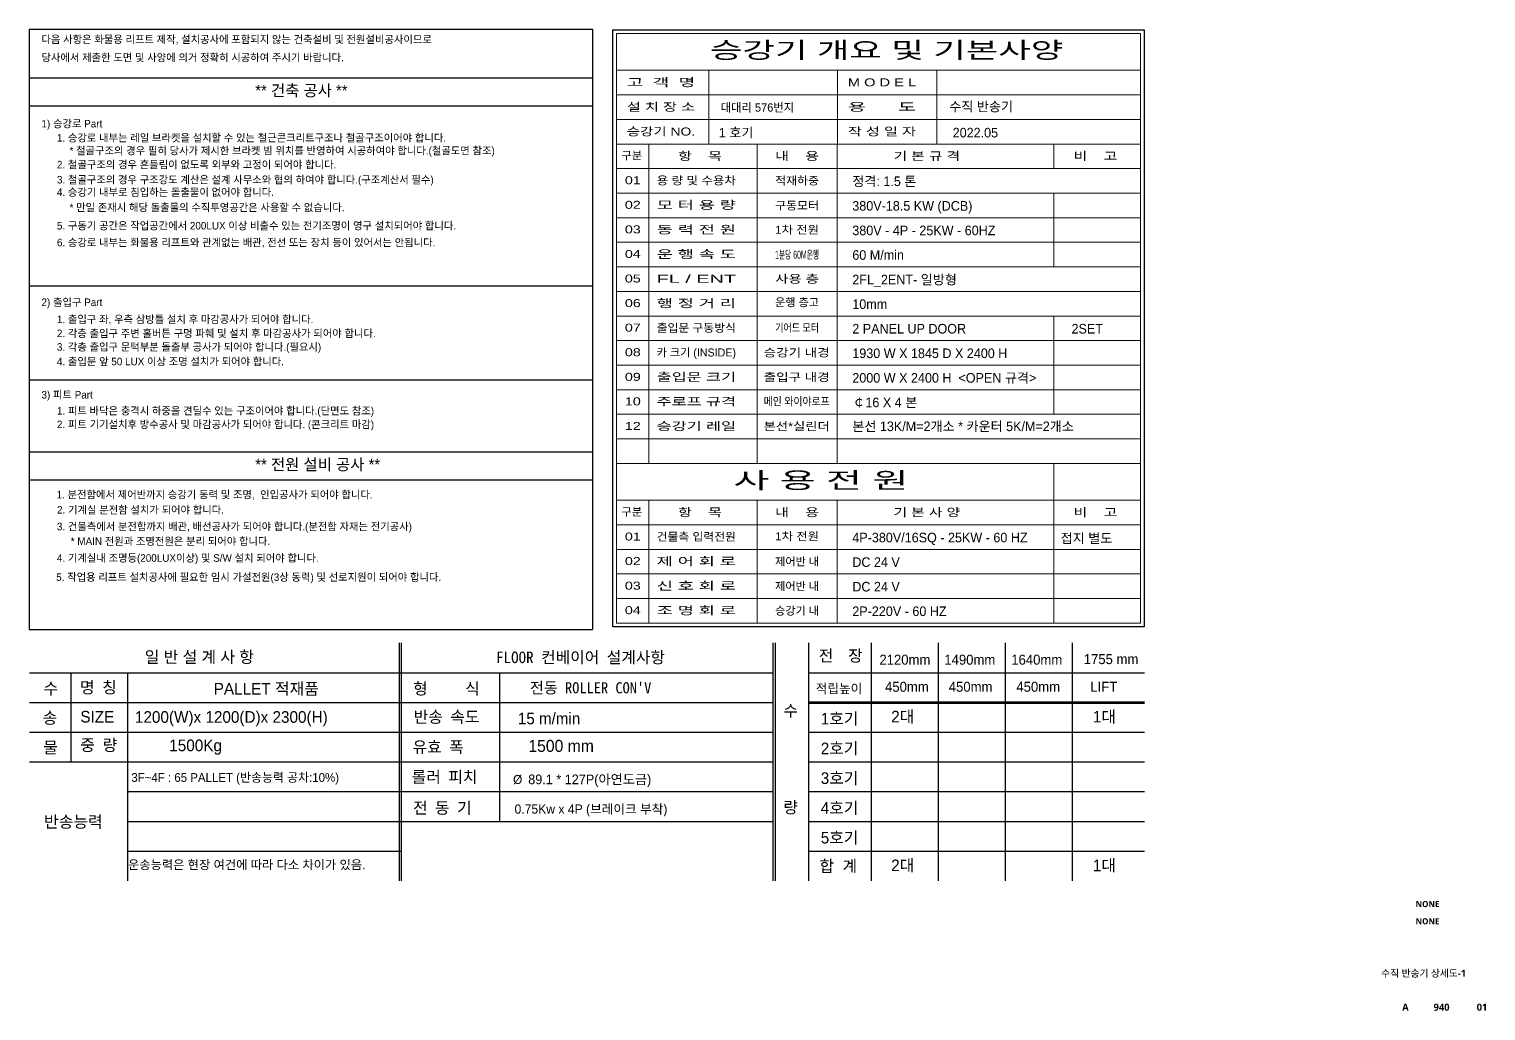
# Model space of a CAD drawing. Header units: millimetres. Extents: x 5544 to 245194, y -610088 to 30375.
# Drawn here: x 5544 to 48362, y 1528 to 30375 of the extents above; entities that cross this region are included whole.
import ezdxf
from ezdxf.enums import TextEntityAlignment as Align
from ezdxf.lldxf.tags import DXFTag

# ---------------------------------------------------------------- set-up
doc = ezdxf.new("R2010")
doc.units = ezdxf.units.MM
doc.layers.add('0-해치', color=8, linetype='Continuous', lineweight=9)
doc.layers.add('6', color=6, linetype='Continuous', lineweight=30)
for name, color, linetype in [('2', 1, 'CENTER'), ('4', 4, 'Continuous'), ('5', 5, 'Continuous'), ('A-ANNO-TITL', 7, 'Continuous'), ('LO', 3, 'Continuous')]:
    doc.layers.add(name, color=color, linetype=linetype)
doc.styles.add('R', font='gulim.ttc')
doc.styles.add('SH_진천_나눔', font='NanumGothicBold.ttf')
doc.styles.add('STYLE2', font='gulim.ttc')
doc.styles.add('STYLE3', font='gulim.ttc')
doc.styles.add('새굴림', font='gulim.ttc')
doc.styles.add('울릉도M', font='gulim.ttc')
tags = doc.linetypes.add('CENTER', pattern=[2, 1.25, -0.25, 0.25, -0.25]).pattern_tags.tags
tags[10:11] = [DXFTag(74, 4), DXFTag(75, 0), DXFTag(340, '0'), DXFTag(46, 1.0), DXFTag(50, 0.0), DXFTag(44, 0.0), DXFTag(45, 0.0)]
tags[8:9] = [DXFTag(74, 4), DXFTag(75, 0), DXFTag(340, '0'), DXFTag(46, 1.0), DXFTag(50, 0.0), DXFTag(44, 0.0), DXFTag(45, 0.0)]
tags[6:7] = [DXFTag(74, 4), DXFTag(75, 0), DXFTag(340, '0'), DXFTag(46, 1.0), DXFTag(50, 0.0), DXFTag(44, 0.0), DXFTag(45, 0.0)]
tags[4:5] = [DXFTag(74, 4), DXFTag(75, 0), DXFTag(340, '0'), DXFTag(46, 1.0), DXFTag(50, 0.0), DXFTag(44, 0.0), DXFTag(45, 0.0)]

msp = doc.modelspace()

# ---------------------------------------------------------------- linework, layer by layer
at = {"color": 4}
for p, q in [((5544.2, 30374.6), (5544.2, 12734.7)), ((5544.2, 30374.6), (22104.1, 30374.6)), ((22104.1, 30374.6), (22104.1, 12734.7)), ((5544.2, 28943.2), (22104.1, 28943.2)), ((5544.2, 28117.9), (22104.1, 28117.9)), ((5544.2, 22828.4), (22104.1, 22828.4)), ((5544.2, 20069.2), (22104.1, 20069.2)), ((5544.2, 17954.4), (22104.1, 17954.4)), ((5544.2, 17129), (22104.1, 17129)), ((5544.2, 12734.7), (22104.1, 12734.7))]:
    msp.add_line(p, q, dxfattribs=at)
at = {"linetype": 'ByBlock', "lineweight": -3}
for p, q in [((16421.2, 12339.3), (16421.2, 5347.5)), ((16483.7, 12339.3), (16483.7, 5347.5)), ((27408.2, 12339.3), (27408.2, 5347.5)), ((27470.7, 12339.3), (27470.7, 5347.5)), ((28455.7, 12339.3), (28455.7, 5347.5)), ((30292.9, 12339.3), (30292.9, 5347.5)), ((32261.8, 12339.3), (32261.8, 5347.5)), ((34230.9, 12339.3), (34230.9, 5347.5)), ((36199.9, 12339.3), (36199.9, 5347.5)), ((5559.1, 11465.3), (27408.2, 11465.3)), ((6766.6, 11465.3), (6766.6, 8843.4)), ((8433.9, 11465.3), (8433.9, 5347.5)), ((19368.4, 11465.3), (19368.4, 7095.4)), ((28455.7, 11465.3), (38332.8, 11465.3)), ((5559.1, 10591.3), (27408.2, 10591.3)), ((28455.7, 10609.1), (38332.8, 10609.1)), ((28455.7, 10591.3), (38332.8, 10591.3)), ((28455.7, 10573.6), (38332.8, 10573.6)), ((5559.1, 9717.3), (27408.2, 9717.3)), ((28455.7, 9717.3), (38332.8, 9717.3)), ((5559.1, 8843.4), (27408.2, 8843.4)), ((28455.7, 8843.4), (38332.8, 8843.4)), ((8433.9, 7969.4), (27408.2, 7969.4)), ((28455.7, 7969.4), (38332.8, 7969.4)), ((8433.9, 7095.4), (27408.2, 7095.4)), ((28455.7, 7095.4), (38332.8, 7095.4)), ((8433.9, 6221.4), (16483.7, 6221.4)), ((28455.7, 6221.4), (38332.8, 6221.4))]:
    msp.add_line(p, q, dxfattribs=at)
at = {"linetype": 'ByBlock', "lineweight": -3, "const_width": 1.25}
msp.add_lwpolyline([(5559.1, 12339.3), (38332.8, 12339.3), (38332.8, 5347.5), (5559.1, 5347.5), (5559.1, 12339.3)], dxfattribs=at)
at = {"layer": '0-해치', "color": 4}
for p, q in [((38207, 29165.4), (22811.3, 29165.4)), ((29308.4, 29165.4), (29308.4, 26999.5)), ((32221.7, 29165.4), (32221.7, 26999.5)), ((38207, 28443.4), (22811.3, 28443.4)), ((38207, 27721.4), (22811.3, 27721.4)), ((38207, 26999.5), (22811.3, 26999.5)), ((23762.9, 26999.5), (23762.9, 17613.8)), ((26942.7, 26999.5), (26942.7, 17613.8)), ((29299.6, 26999.5), (29299.6, 17613.8)), ((35658.8, 26999.5), (35658.8, 26277.5)), ((38207, 26277.5), (22811.3, 26277.5)), ((38207, 25555.5), (22811.3, 25555.5)), ((35658.8, 25555.5), (35658.8, 23389.5)), ((38207, 24833.5), (22811.3, 24833.5)), ((38207, 24111.5), (22811.3, 24111.5)), ((38207, 23389.5), (22811.3, 23389.5)), ((38207, 22667.6), (22811.3, 22667.6)), ((38207, 21945.6), (22811.3, 21945.6)), ((35658.8, 21945.6), (35658.8, 19057.7)), ((38207, 21223.7), (22811.3, 21223.7)), ((38207, 20501.7), (22811.3, 20501.7)), ((38207, 19779.7), (22811.3, 19779.7)), ((38207, 19057.7), (22811.3, 19057.7)), ((38207, 18335.8), (22811.3, 18335.8)), ((38207, 17613.9), (22811.3, 17613.9)), ((38207, 17613.8), (22811.3, 17613.8)), ((35658.8, 17613.9), (35658.8, 12921)), ((38207, 16530.9), (22811.3, 16530.9)), ((23762.9, 16530.9), (23762.9, 12921)), ((26942.7, 16530.9), (26942.7, 12921)), ((29299.6, 16530.9), (29299.6, 12921)), ((38207, 15809), (22811.3, 15809)), ((38207, 15087), (22811.3, 15087)), ((38207, 14365), (22811.3, 14365)), ((38207, 13643), (22811.3, 13643))]:
    msp.add_line(p, q, dxfattribs=at)
at = {"layer": '0-해치', "color": 3}
msp.add_line((25518.5, 29165.4), (25518.5, 26999.5), dxfattribs=at)
at = {"layer": '0-해치', "color": 4}
msp.add_lwpolyline([(22811.3, 30248.3), (38207, 30248.3), (38207, 12921), (22811.3, 12921)], close=True, dxfattribs=at)
at = {"layer": '6', "color": 4}
msp.add_lwpolyline([(22700.4, 30359.2), (38317.9, 30359.2), (38317.9, 12810.1), (22700.4, 12810.1)], close=True, dxfattribs=at)

# ---------------------------------------------------------------- texts
at = {"color": 4, "style": 'STYLE3'}
msp.add_text('%%C', height=265.87, dxfattribs=at).set_placement((19769.9, 8327.8), align=Align.MIDDLE_LEFT)
at = {"color": 3, "insert": (25873, 28194.1), "char_height": 242.889, "width": 4929.997, "attachment_point": 1, "style": 'STYLE2'}
msp.add_mtext('{\\F바른돋움 1.shx;대대리 576번지}', dxfattribs=at)
at = {"color": 4, "style": 'STYLE3'}
for s, insert, char_height, attachment_point in [('일 반 설 계 사 항', (10545.9, 11909.3), 343.326, 5), ('{\\f굴림체|b0|i0|c129|p49;FLOOR 컨베이어 설계사항}', (19270.6, 12085.6), 340.864, 1), ('{\\f굴림체|b0|i0|c129|p49;전  장}', (29398, 11945.9), 340.864, 5), ('\\f굴림체|b0|i0|c129|p49;명 칭', (7579.7, 11013.8), 343.326, 5), ('\\f굴림체|b0|i0|c129|p49;형     식', (17810.6, 10980), 340.864, 5), ("{\\f굴림체|b0|i0|c129|p49;전동 ROLLER CON'V}", (20263, 11184.9), 327.23, 1), ('{\\f굴림체|b0|i0|c129|p49;적립높이}', (29347.6, 10983.2), 272.692, 5), ('\\f굴림체|b0|i0|c129|p49;반송 속도', (16849.5, 10336.5), 340.864, 1), ('수 \\P\\P\\P\\P\\P량', (27928.6, 8911.1), 340.86, 5), ('\\f굴림체|b0|i0|c129|p49;중 량', (7590.8, 9320.4), 343.326, 5), ('\\f굴림체|b0|i0|c129|p49;유효 폭', (17565.1, 9262.1), 340.864, 5), ('\\f굴림체|b0|i0|c129|p49;롤러 피치', (17755.1, 8385.1), 340.864, 5), ('\\f굴림체|b0|i0|c129|p49;반송능력', (6845.2, 7066.2), 343.326, 5), ('\\f굴림체|b0|i0|c129|p49;전 동 기', (17688.6, 7475), 340.864, 5)]:
    msp.add_mtext(s, dxfattribs=dict(at, insert=insert, char_height=char_height, attachment_point=attachment_point))
at = {"color": 4, "attachment_point": 5}
for s, insert, char_height, width, style in [('{\\f굴림체|b0|i0|c129|p49;수}', (6184.4, 10982.5), 343.326, 1696.784, 'STYLE3'), ('1호기', (29365.7, 10095.5), 340.86, 1262.817, 'STYLE3'), ('{\\F바른돋움 1.shx;2대}', (31221.3, 10155.4), 340.864, 809.297, '울릉도M'), ('{\\F바른돋움 1.shx;1대}', (37149.3, 10154.4), 340.864, 961.664, '울릉도M'), ('{\\f굴림체|b0|i0|c129|p49;물}', (6174.7, 9254.5), 343.326, 1755.294, 'STYLE3'), ('2호기', (29365.7, 9221.5), 340.86, 1262.817, 'STYLE3'), ('3호기', (29365.7, 8347.5), 340.86, 1262.817, 'STYLE3'), ('4호기', (29365.7, 7473.6), 340.86, 1262.817, 'STYLE3'), ('5호기', (29365.7, 6599.6), 340.86, 1262.817, 'STYLE3'), (' 합  계', (29265.7, 5763.9), 340.86, 1586.894, 'STYLE3'), ('{\\F바른돋움 1.shx;2대}', (31221.3, 5785.5), 340.864, 809.297, '울릉도M'), ('{\\F바른돋움 1.shx;1대}', (37149.3, 5784.5), 340.864, 961.664, '울릉도M')]:
    msp.add_mtext(s, dxfattribs=dict(at, insert=insert, char_height=char_height, width=width, style=style))
at = {"layer": '2', "color": 3, "style": '새굴림'}
for s, height, width, p, p2 in [('승강기 개요 및 기본사양', 483.535, 1.371737, (25555.2, 29517.5), (35941.9, 29517.5)), ('고  객  명', 235.23, 1.254295, (23110.6, 28692.9), (25119.5, 28692.9)), ('M O D E L', 235.23, 1.393661, (29607.7, 28692.9), (31616.5, 28692.9)), ('설 치 장 소', 235.23, 1.140268, (23110.6, 27970.9), (25119.5, 27970.9)), ('용      도', 235.23, 1.254295, (29607.7, 27970.9), (31616.5, 27970.9)), ('승강기 NO.', 235.23, 1.254295, (23110.6, 27248.9), (25119.5, 27248.9)), ('작 성 일 자', 235.23, 1.140268, (29607.7, 27248.9), (31616.5, 27248.9)), ('구분', 235.23, 0.959254, (22950.1, 26543.8), (23564.6, 26543.8)), ('항    목', 235.23, 1.007316, (24618.1, 26527.6), (25908.8, 26527.6)), ('내    용', 235.23, 1.007316, (27470.8, 26527.6), (28761.4, 26527.6)), ('기 본 규 격', 235.23, 1.114434, (30949.3, 26527.6), (32912.6, 26527.6)), ('비    고', 235.23, 1.007316, (36240.8, 26527.6), (37531.5, 26527.6)), ('01', 235.23, 1.457023, (23055.2, 25817.3), (23522, 25817.3)), ('용 량 및 수용차', 235.23, 0.970638, (23989.6, 25809.9), (26321.4, 25809.9)), ('적재하중', 235.23, 1.007316, (27470.8, 25805.6), (28761.4, 25805.6)), ('02', 235.23, 1.457023, (23055.2, 25095.3), (23522, 25095.3)), ('모 터 용 량', 235.23, 1.323597, (23989.6, 25087.9), (26321.4, 25087.9)), ('구동모터', 235.23, 1.007316, (27470.8, 25072.3), (28761.4, 25072.3)), ('03', 235.23, 1.457023, (23055.2, 24373.4), (23522, 24373.4)), ('동 력 전 원', 235.23, 1.323597, (23989.6, 24365.9), (26321.4, 24365.9)), ('1차 전원', 235.23, 1.007316, (27470.8, 24361.2), (28761.4, 24361.2)), ('04', 235.23, 1.457023, (23055.2, 23651.4), (23522, 23651.4)), ('운 행 속 도', 235.23, 1.323597, (23989.6, 23643.9), (26321.4, 23643.9)), ('1분당 60M운행', 235.23, 0.619887, (27470.8, 23628.8), (28761.4, 23628.8)), ('05', 235.23, 1.457023, (23055.2, 22929.4), (23522, 22929.4)), ('FL / ENT', 235.23, 1.819946, (23989.6, 22922), (26321.4, 22922)), ('사용 층', 235.23, 1.151219, (27470.8, 22917.7), (28761.4, 22917.7)), ('06', 235.23, 1.457023, (23055.2, 22207.4), (23522, 22207.4)), ('행 정 거 리', 235.23, 1.323597, (23989.6, 22200), (26321.4, 22200)), ('운행 층고', 235.23, 0.895392, (27470.8, 22228.8), (28761.4, 22228.8)), ('07', 235.23, 1.457023, (23055.2, 21486.5), (23522, 21486.5)), ('출입문 구동방식', 235.23, 0.970638, (23989.6, 21479.1), (26321.4, 21479.1)), ('기어드 모터', 235.23, 0.732594, (27470.8, 21481.3), (28761.4, 21481.3)), ('08', 235.23, 1.457023, (23055.2, 20763.5), (23522, 20763.5)), ('카 크기 (INSIDE)', 235.233, 0.909973, (23989.6, 20756.1), (26321.4, 20756.1)), ('승강기 내경', 235.23, 1.101636, (27134.4, 20751.8), (29075.2, 20751.8)), ('09', 235.23, 1.457023, (23055.2, 20041.6), (23522, 20041.6)), ('출입문 크기', 235.23, 1.323597, (23989.6, 20034.1), (26321.4, 20034.1)), ('출입구 내경', 235.23, 1.101636, (27134.4, 20029.8), (29075.2, 20029.8)), ('10', 235.23, 1.457023, (23055.2, 19319.6), (23522, 19319.6)), ('주로프 규격', 235.23, 1.323597, (23989.6, 19312.1), (26321.4, 19312.1)), ('메인 와이야로프', 235.23, 0.807867, (27134.4, 19318.7), (29075.2, 19318.7)), ('승강기 레일', 235.23, 1.323597, (23989.6, 18590.1), (26321.4, 18590.1)), ('본선*실린더', 235.23, 1.101636, (27134.4, 18584.8), (29075.2, 18584.8)), ('12', 235.23, 1.457023, (23055.2, 18597.5), (23522, 18597.5)), ('사 용 전 원 ', 483.53, 1.378387, (26246.2, 16878.5), (31691.6, 16878.5)), ('구분', 235.23, 0.959254, (22950.1, 16075.3), (23564.6, 16075.3)), ('항    목', 235.23, 1.007316, (24618.1, 16059.1), (25908.8, 16059.1)), ('내    용', 235.23, 1.007316, (27470.8, 16059.1), (28761.4, 16059.1)), ('기 본 사 양', 235.23, 1.114434, (30949.3, 16059.1), (32912.6, 16059.1)), ('비    고', 235.23, 1.007316, (36240.8, 16059.1), (37531.5, 16059.1)), ('01', 235.23, 1.457023, (23055.2, 15348.8), (23522, 15348.8)), ('건물측 입력전원', 235.23, 0.970638, (23989.6, 15341.4), (26321.4, 15341.4)), ('1차 전원', 235.23, 1.007316, (27470.8, 15354.9), (28761.4, 15354.9)), ('02', 235.23, 1.457023, (23055.2, 14626.8), (23522, 14626.8)), ('제 어 회 로', 235.23, 1.323597, (23989.6, 14619.4), (26321.4, 14619.4)), ('제어반 내', 235.23, 0.895392, (27470.8, 14612.6), (28761.4, 14612.6)), ('03', 235.23, 1.457023, (23055.2, 13904.8), (23522, 13904.8)), ('신 호 회 로', 235.23, 1.323597, (23989.6, 13897.4), (26321.4, 13897.4)), ('제어반 내', 235.23, 0.895392, (27470.8, 13889.4), (28761.4, 13889.4)), ('04', 235.23, 1.457023, (23055.2, 13182.9), (23522, 13182.9)), ('조 명 회 로', 235.23, 1.323597, (23989.6, 13175.4), (26321.4, 13175.4)), ('승강기 내', 235.23, 0.895392, (27470.8, 13166.2), (28761.4, 13166.2))]:
    msp.add_text(s, height=height, dxfattribs=dict(at, width=width)).set_placement(p, p2, align=Align.FIT)
for s, height, p in [('수직 반송기', 282.28, (32589.1, 27959.6)), ('1 호기', 282.28, (25817.9, 27192.4)), ('2022.05', 282.28, (32690.6, 27192.4)), ('정격: 1.5 톤 ', 282.28, (29740.1, 25763.1)), ('380V-18.5 KW (DCB)', 282.279, (29740.1, 25041.2)), ('380V - 4P - 25KW - 60HZ', 282.279, (29740.1, 24319.2)), ('60 M/min', 282.28, (29740.1, 23597.2)), ('2FL_2ENT- 일방형', 282.279, (29740.1, 22875.2)), ('10mm', 282.28, (29740.1, 22153.2)), ('2 PANEL UP DOOR ', 282.279, (29740.1, 21431.2)), ('2SET', 282.28, (36183.2, 21431.2)), ('1930 W X 1845 D X 2400 H', 282.279, (29740.1, 20709.4)), ('2000 W X 2400 H  <OPEN 규격>', 282.279, (29740.1, 19987.4)), ('￠16 X 4 본', 282.28, (29740.1, 19265.4)), ('본선 13K/M=2개소 * 카운터 5K/M=2개소', 282.279, (29740.1, 18562.7)), ('4P-380V/16SQ - 25KW - 60 HZ', 282.279, (29740.1, 15294.6)), ('접지 별도', 282.28, (35862.4, 15275.4)), ('DC 24 V', 282.28, (29740.1, 14572.6)), ('DC 24 V', 282.28, (29740.1, 13850.7)), ('2P-220V - 60 HZ', 282.279, (29740.1, 13128.7))]:
    msp.add_text(s, height=height, dxfattribs=at).set_placement(p)
at = {"layer": '4', "color": 4, "style": 'STYLE3'}
for s, height, p in [('PALLET 적재품', 343.33, (10970.5, 10821.5)), ('송', 343.3, (5942.6, 9966.4)), ('SIZE', 343.33, (7049.5, 9999)), ('          15 m/min', 340.864, (18671.1, 9948.8)), ('1500Kg', 343.33, (9663.8, 9157.5)), ('3F~4F : 65 PALLET (반송능력 공차:10%)', 257.495, (8548.6, 8256.7)), ('89.1 * 127P(아연도금)', 284.054, (20213.5, 8188)), ('운송능력은 현장 여건에 따라 다소 차이가 있음.', 264.361, (8451.6, 5691.3))]:
    msp.add_text(s, height=height, dxfattribs=at).set_placement(p)
at = {"layer": '5', "color": 4, "style": 'STYLE3'}
for s, height, p in [('2120mm', 294.51, (30536.5, 11846.7)), ('1490mm', 294.51, (32444.6, 11846.7)), ('1640mm', 294.51, (34412.3, 11846.7)), ('1755 mm', 294.51, (36542.8, 11863.9)), ('450mm', 294.51, (30702.3, 11051.3)), ('450mm', 294.51, (32574.6, 11051.3)), ('450mm', 294.51, (34562.6, 11051.3)), ('LIFT', 294.51, (36735.6, 11051.3)), ('1500 mm', 353.41, (20217.3, 9314.2))]:
    msp.add_text(s, height=height, dxfattribs=at).set_placement(p, align=Align.MIDDLE_LEFT)
for s, height, p in [('1200(W)x 1200(D)x 2300(H)', 343.326, (8654.4, 9992.1)), ('0.75Kw x 4P (브레이크 부착)', 272.692, (19812.3, 7322))]:
    msp.add_text(s, height=height, dxfattribs=at).set_placement(p)
at = {"layer": 'A-ANNO-TITL', "style": 'SH_진천_나눔'}
for s, height, p in [('NONE', 180, (46647.1, 4666.7)), ('NONE', 180, (46647.1, 4160)), ('수직 반송기 상세도-1', 210, (46534.1, 2638.4)), ('A', 210, (45997.5, 1636.3)), ('940', 210, (47060.2, 1636.3)), ('01', 210, (48249.5, 1636.3))]:
    msp.add_text(s, height=height, dxfattribs=at).set_placement(p, align=Align.MIDDLE)
at = {"layer": 'LO', "color": 3, "style": 'R'}
for s, height, p in [('다음 사항은 화물용 리프트 제작, 설치공사에 포함되지 않는 건축설비 및 전원설비공사이므로  ', 222.019, (5906.8, 29963.4)), ('당사에서 제출한 도면 및 사양에 의거 정확히 시공하여 주시기 바랍니다.', 222.019, (5906.8, 29429.3)), ('** 건축 공사 **', 333.028, (12191, 28404.7)), ('1) 승강로 Part', 222.019, (5906.8, 27485.7)), ('1. 승강로 내부는 레일 브라켓을 설치할 수 있는 철근콘크리트구조나 철골구조이어야 합니다.', 222.019, (6361, 27070.1)), ('* 철골구조의 경우 필히 당사가 제시한 브라켓 빔 위치를 반영하여 시공하여야 합니다.(철골도면 참조)', 222.019, (6731.3, 26692.7)), ('2. 철골구조의 경우 흔들림이 없도록 외부와 고정이 되어야 합니다.', 222.019, (6361, 26282.6)), ('4. 승강기 내부로 침입하는 돌출물이 없어야 합니다.', 222.019, (6361, 25472.9)), ('3. 철골구조의 경우 구조강도 계산은 설계 사무소와 협의 하여야 합니다.(구조계산서 필수) ', 222.019, (6361, 25839.1)), ('* 만일 존재시 해당 돌출물의 수직투영공간은 사용할 수 없습니다.', 222.019, (6731.3, 25023.9)), ('5. 구동기 공간은 작업공간에서 200LUX 이상 비출수 있는 전기조명이 영구 설치되어야 합니다.', 222.019, (6361, 24487.5)), ('6. 승강로 내부는 화물용 리프트와 관계없는 배관, 전선 또는 장치 등이 있어서는 안됩니다. ', 222.019, (6361, 23994.5)), ('2) 출입구 Part', 222.019, (5906.8, 22238.9)), ('1. 출입구 좌, 우측 삼방틀 설치 후 마감공사가 되어야 합니다.', 222.019, (6361, 21738.3)), ('2. 각층 출입구 주변 홀버튼 구멍 파훼 및 설치 후 마감공사가 되어야 합니다.', 222.019, (6361, 21324.4)), ('3. 각층 출입구 문턱부분 돌출부 공사가 되어야 합니다.(필요시)', 222.019, (6361, 20925.4)), ('4. 출입문 앞 50 LUX 이상 조명 설치가 되어야 합니다.', 222.019, (6361, 20496.7)), ('3) 피트 Part', 222.02, (5906.8, 19520.1)), ('1. 피트 바닥은 충격시 하중을 견딜수 있는 구조이어야 합니다.(단면도 참조)', 222.019, (6361, 19049.1)), ('2. 피트 기기설치후 방수공사 및 마감공사가 되어야 합니다. (콘크리트 마감)', 222.019, (6361, 18650)), ('** 전원 설비 공사 **', 333.028, (12191, 17415.8)), ('1. 분전함에서 제어반까지 승강기 동력 및 조명,  인입공사가 되어야 합니다.', 222.019, (6351.5, 16587.2)), ('2. 기계실 분전함 설치가 되어야 합니다.', 222.019, (6365, 16138.9)), ('3. 건물측에서 분전함까지 배관, 배선공사가 되어야 합니다.(분전함 자재는 전기공사)', 222.019, (6359.2, 15648.9)), ('* MAIN 전원과 조명전원은 분리 되어야 합니다.', 222.019, (6767.8, 15217.6)), ('4. 기계실내 조명등(200LUX이상) 및 S/W 설치 되어야 합니다.', 222.019, (6360.8, 14724)), ('5. 작업용 리프트 설치공사에 필요한 임시 가설전원(3상 동력) 및 선로지원이 되어야 합니다.', 222.019, (6339.5, 14161.8))]:
    msp.add_text(s, height=height, dxfattribs=at).set_placement(p)

doc.saveas('drawing.dxf')
